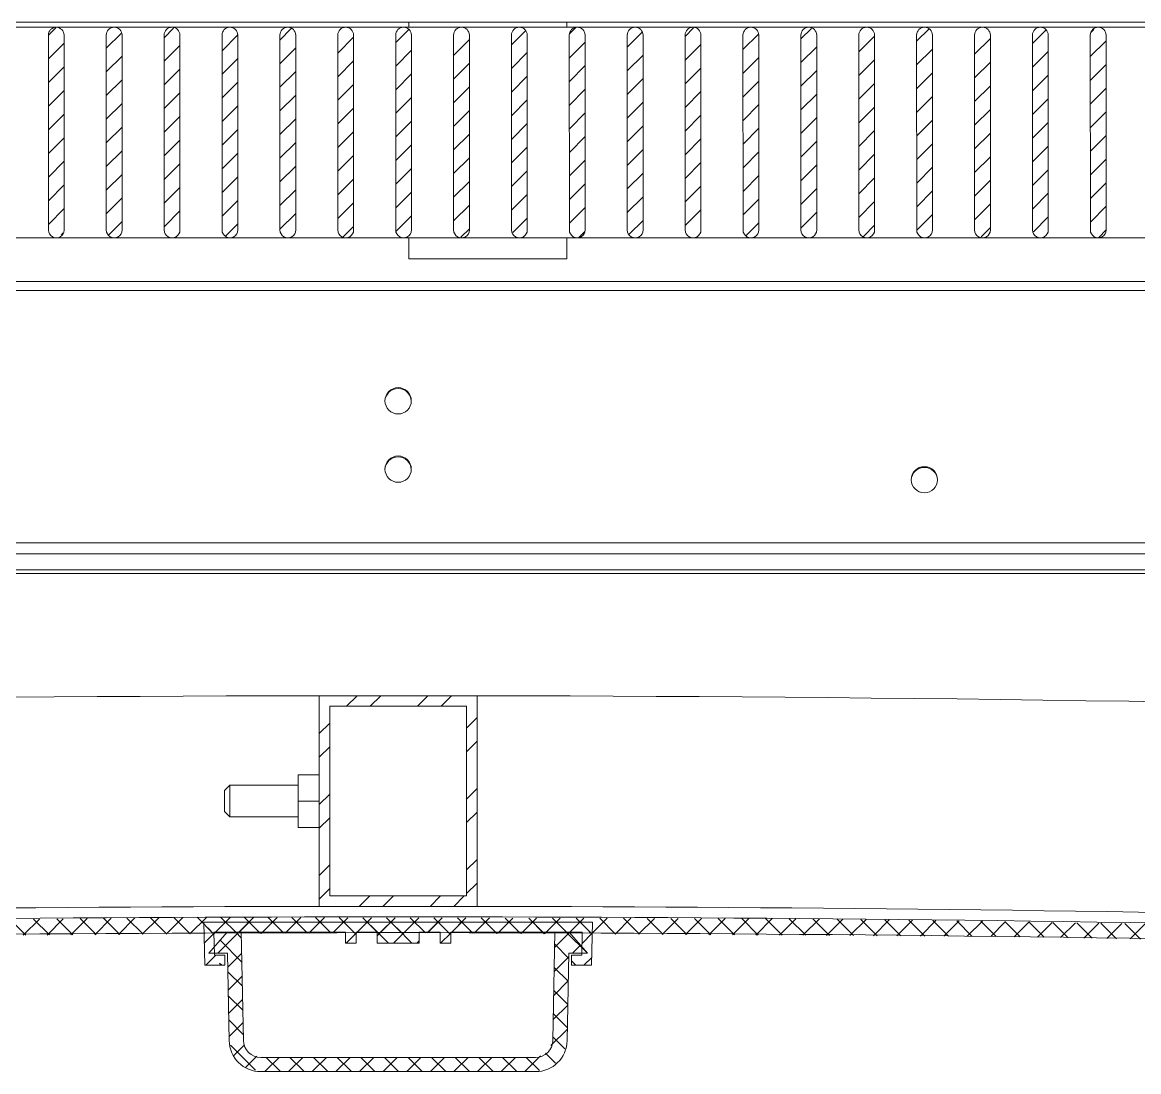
# Model space of a CAD drawing. Header units: millimetres. Extents: x -16985 to -606, y 2122 to 9380.
# Drawn here: x -2036.7 to -1824.6, y 7384.8 to 7584.1 of the extents above; entities that cross this region are included whole.
import ezdxf

# ---------------------------------------------------------------- set-up
doc = ezdxf.new("R2010")
doc.units = ezdxf.units.MM
doc.linetypes.add('K5LT_THIN', pattern=[0])
pattern_1 = [(45, (0, 0), (-2.245064, 2.245064), []), (135, (0, 0), (-2.245064, -2.245064), [])]
pattern_2 = [(45, (0, 0), (-2.245064, 2.245064), [])]

msp = doc.modelspace()

# ---------------------------------------------------------------- hatches: boundary and pattern name
h = msp.add_hatch()
h.set_pattern_fill('ANSI31_ISO', style=0, pattern_type=0)
h.set_pattern_definition(pattern_2)
h.paths.add_polyline_path([(-2031.75, 7544.62), (-2031.18, 7543.45), (-2029.91, 7543.16), (-2028.89, 7543.99), (-2028.75, 7544.62), (-2028.76, 7581.62), (-2029.33, 7582.8), (-2030.6, 7583.08), (-2031.62, 7582.26), (-2031.76, 7581.62)])
h = msp.add_hatch()
h.set_pattern_fill('ANSI31_ISO', style=0, pattern_type=0)
h.set_pattern_definition(pattern_2)
h.paths.add_polyline_path([(-2020.75, 7544.63), (-2020.18, 7543.45), (-2018.91, 7543.17), (-2017.89, 7543.99), (-2017.75, 7544.63), (-2017.76, 7581.63), (-2018.33, 7582.8), (-2019.6, 7583.08), (-2020.62, 7582.26), (-2020.76, 7581.63)])
h = msp.add_hatch()
h.set_pattern_fill('ANSI31_ISO', style=0, pattern_type=0)
h.set_pattern_definition(pattern_2)
h.paths.add_polyline_path([(-2009.75, 7544.63), (-2009.18, 7543.45), (-2007.91, 7543.17), (-2006.89, 7543.99), (-2006.75, 7544.63), (-2006.76, 7581.63), (-2007.33, 7582.8), (-2008.6, 7583.09), (-2009.62, 7582.26), (-2009.76, 7581.63)])
h = msp.add_hatch()
h.set_pattern_fill('ANSI31_ISO', style=0, pattern_type=0)
h.set_pattern_definition(pattern_2)
h.paths.add_polyline_path([(-1998.75, 7544.63), (-1998.18, 7543.45), (-1996.91, 7543.17), (-1995.89, 7543.99), (-1995.75, 7544.63), (-1995.76, 7581.63), (-1996.33, 7582.8), (-1997.6, 7583.09), (-1998.62, 7582.26), (-1998.76, 7581.63)])
h = msp.add_hatch()
h.set_pattern_fill('ANSI31_ISO', style=0, pattern_type=0)
h.set_pattern_definition(pattern_2)
h.paths.add_polyline_path([(-1987.75, 7544.63), (-1987.18, 7543.45), (-1985.91, 7543.17), (-1984.89, 7544), (-1984.75, 7544.63), (-1984.76, 7581.63), (-1985.33, 7582.81), (-1986.6, 7583.09), (-1987.62, 7582.26), (-1987.76, 7581.63)])
h = msp.add_hatch()
h.set_pattern_fill('ANSI31_ISO', style=0, pattern_type=0)
h.set_pattern_definition(pattern_2)
h.paths.add_polyline_path([(-1976.75, 7544.63), (-1976.18, 7543.45), (-1974.91, 7543.17), (-1973.89, 7544), (-1973.75, 7544.63), (-1973.76, 7581.63), (-1974.33, 7582.81), (-1975.6, 7583.09), (-1976.62, 7582.26), (-1976.76, 7581.63)])
h = msp.add_hatch()
h.set_pattern_fill('ANSI31_ISO', style=0, pattern_type=0)
h.set_pattern_definition(pattern_2)
h.paths.add_polyline_path([(-1965.75, 7544.63), (-1965.18, 7543.45), (-1963.91, 7543.17), (-1962.89, 7544), (-1962.75, 7544.63), (-1962.76, 7581.63), (-1963.33, 7582.81), (-1964.6, 7583.09), (-1965.62, 7582.26), (-1965.76, 7581.63)])
h = msp.add_hatch()
h.set_pattern_fill('ANSI31_ISO', style=0, pattern_type=0)
h.set_pattern_definition(pattern_2)
h.paths.add_polyline_path([(-1954.75, 7544.63), (-1954.18, 7543.45), (-1952.91, 7543.17), (-1951.89, 7544), (-1951.75, 7544.63), (-1951.76, 7581.63), (-1952.33, 7582.81), (-1953.6, 7583.09), (-1954.62, 7582.26), (-1954.76, 7581.63)])
h = msp.add_hatch()
h.set_pattern_fill('ANSI31_ISO', style=0, pattern_type=0)
h.set_pattern_definition(pattern_2)
h.paths.add_polyline_path([(-1943.75, 7544.63), (-1943.18, 7543.46), (-1941.91, 7543.17), (-1940.89, 7544), (-1940.75, 7544.63), (-1940.76, 7581.63), (-1941.33, 7582.81), (-1942.6, 7583.09), (-1943.62, 7582.27), (-1943.76, 7581.63)])
h = msp.add_hatch()
h.set_pattern_fill('ANSI31_ISO', style=0, pattern_type=0)
h.set_pattern_definition(pattern_2)
h.paths.add_polyline_path([(-1932.75, 7544.63), (-1932.18, 7543.46), (-1930.91, 7543.17), (-1929.89, 7544), (-1929.75, 7544.63), (-1929.76, 7581.63), (-1930.33, 7582.81), (-1931.6, 7583.09), (-1932.62, 7582.27), (-1932.76, 7581.63)])
h = msp.add_hatch()
h.set_pattern_fill('ANSI31_ISO', style=0, pattern_type=0)
h.set_pattern_definition(pattern_2)
h.paths.add_polyline_path([(-1921.75, 7544.63), (-1921.18, 7543.46), (-1919.91, 7543.18), (-1918.89, 7544), (-1918.75, 7544.64), (-1918.76, 7581.64), (-1919.33, 7582.81), (-1920.6, 7583.09), (-1921.62, 7582.27), (-1921.76, 7581.63)])
h = msp.add_hatch()
h.set_pattern_fill('ANSI31_ISO', style=0, pattern_type=0)
h.set_pattern_definition(pattern_2)
h.paths.add_polyline_path([(-1910.75, 7544.64), (-1910.18, 7543.46), (-1908.91, 7543.18), (-1907.89, 7544), (-1907.75, 7544.64), (-1907.76, 7581.64), (-1908.33, 7582.81), (-1909.6, 7583.1), (-1910.62, 7582.27), (-1910.76, 7581.64)])
h = msp.add_hatch()
h.set_pattern_fill('ANSI31_ISO', style=0, pattern_type=0)
h.set_pattern_definition(pattern_2)
h.paths.add_polyline_path([(-1899.75, 7544.64), (-1899.18, 7543.46), (-1897.91, 7543.18), (-1896.89, 7544), (-1896.75, 7544.64), (-1896.76, 7581.64), (-1897.33, 7582.81), (-1898.6, 7583.1), (-1899.62, 7582.27), (-1899.76, 7581.64)])
h = msp.add_hatch()
h.set_pattern_fill('ANSI31_ISO', style=0, pattern_type=0)
h.set_pattern_definition(pattern_2)
h.paths.add_polyline_path([(-1888.75, 7544.64), (-1888.18, 7543.46), (-1886.91, 7543.18), (-1885.89, 7544.01), (-1885.75, 7544.64), (-1885.76, 7581.64), (-1886.33, 7582.82), (-1887.6, 7583.1), (-1888.62, 7582.27), (-1888.76, 7581.64)])
h = msp.add_hatch()
h.set_pattern_fill('ANSI31_ISO', style=0, pattern_type=0)
h.set_pattern_definition(pattern_2)
h.paths.add_polyline_path([(-1877.75, 7544.64), (-1877.18, 7543.46), (-1875.91, 7543.18), (-1874.89, 7544.01), (-1874.75, 7544.64), (-1874.76, 7581.64), (-1875.33, 7582.82), (-1876.6, 7583.1), (-1877.62, 7582.27), (-1877.76, 7581.64)])
h = msp.add_hatch()
h.set_pattern_fill('ANSI31_ISO', style=0, pattern_type=0)
h.set_pattern_definition(pattern_2)
h.paths.add_polyline_path([(-1866.75, 7544.64), (-1866.18, 7543.46), (-1864.91, 7543.18), (-1863.89, 7544.01), (-1863.75, 7544.64), (-1863.76, 7581.64), (-1864.33, 7582.82), (-1865.6, 7583.1), (-1866.62, 7582.27), (-1866.76, 7581.64)])
h = msp.add_hatch()
h.set_pattern_fill('ANSI31_ISO', style=0, pattern_type=0)
h.set_pattern_definition(pattern_2)
h.paths.add_polyline_path([(-1855.75, 7544.64), (-1855.18, 7543.46), (-1853.91, 7543.18), (-1852.89, 7544.01), (-1852.75, 7544.64), (-1852.76, 7581.64), (-1853.33, 7582.82), (-1854.6, 7583.1), (-1855.62, 7582.27), (-1855.76, 7581.64)])
h = msp.add_hatch()
h.set_pattern_fill('ANSI31_ISO', style=0, pattern_type=0)
h.set_pattern_definition(pattern_2)
h.paths.add_polyline_path([(-1844.75, 7544.64), (-1844.18, 7543.47), (-1842.91, 7543.18), (-1841.89, 7544.01), (-1841.75, 7544.64), (-1841.76, 7581.64), (-1842.33, 7582.82), (-1843.6, 7583.1), (-1844.62, 7582.27), (-1844.76, 7581.64)])
h = msp.add_hatch()
h.set_pattern_fill('ANSI31_ISO', style=0, pattern_type=0)
h.set_pattern_definition(pattern_2)
h.paths.add_polyline_path([(-1833.75, 7544.64), (-1833.18, 7543.47), (-1831.91, 7543.18), (-1830.89, 7544.01), (-1830.75, 7544.64), (-1830.76, 7581.64), (-1831.33, 7582.82), (-1832.6, 7583.1), (-1833.62, 7582.28), (-1833.76, 7581.64)])
h = msp.add_hatch()
h.set_pattern_fill('ANSI32_ISO', style=0, pattern_type=0)
h.set_pattern_definition([(45, (0, 0), (-6.735192, 6.735192), []), (45, (4.49, 0), (-6.735192, 6.735192), [])])
h.paths.add_polyline_path([(-1980.29, 7416.17), (-1950.29, 7416.17), (-1950.29, 7456.17), (-1980.29, 7456.17)])
h.paths.add_polyline_path([(-1952.29, 7454.17), (-1952.29, 7418.17), (-1978.29, 7418.17), (-1978.29, 7454.17)])
h = msp.add_hatch()
h.set_pattern_fill('ANSI37_ISO', style=0, pattern_type=0)
h.set_pattern_definition(pattern_1)
h.paths.add_polyline_path([(-2328.18, 7406.83), (-2328.18, 7403.83), (-2208.55, 7407.88), (-2088.87, 7410.33), (-1969.18, 7411.19), (-1849.48, 7410.44), (-1729.8, 7408.09), (-1610.17, 7404.14), (-1525.29, 7400.37), (-1525.15, 7403.37), (-1644.76, 7408.45), (-1764.42, 7411.93), (-1884.13, 7413.82), (-2003.85, 7414.1), (-2123.56, 7412.79), (-2243.24, 7409.87)])
h = msp.add_hatch()
h.set_pattern_fill('ANSI38_ISO', style=0, pattern_type=0)
h.set_pattern_definition([(45, (0, 0), (-2.245064, 2.245064), []), (135, (0, 0), (-6.735192, 2.245064), [7.9375, -4.7625])])
h.paths.add_polyline_path([(-1932.34, 7404.99), (-1928.54, 7404.99), (-1928.34, 7413.19), (-2002.24, 7413.19), (-2002.04, 7404.99), (-1998.24, 7404.99), (-1998.24, 7406.89), (-2000.19, 7406.89), (-2000.3, 7411.29), (-1975.29, 7411.29), (-1975.29, 7409.19), (-1973.29, 7409.19), (-1973.29, 7411.29), (-1969.29, 7411.29), (-1969.29, 7409.19), (-1961.29, 7409.19), (-1961.29, 7411.29), (-1957.29, 7411.29), (-1957.29, 7409.19), (-1955.29, 7409.19), (-1955.29, 7411.29), (-1930.29, 7411.29), (-1930.4, 7406.89), (-1932.34, 7406.89)])
h = msp.add_hatch()
h.set_pattern_fill('ANSI37_ISO', style=0, pattern_type=0)
h.set_pattern_definition(pattern_1)
h.paths.add_polyline_path([(-1991.4, 7387.49), (-1993.53, 7388.26), (-1994.66, 7390.23), (-1994.7, 7390.72), (-1995.09, 7411.34), (-1997.79, 7411.29), (-2001.29, 7407.29), (-1997.72, 7407.29), (-1997.4, 7390.67), (-1996.56, 7387.72), (-1994.37, 7385.57), (-1991.4, 7384.79), (-1939.18, 7384.79), (-1936.21, 7385.57), (-1934.02, 7387.73), (-1933.18, 7390.67), (-1932.87, 7407.29), (-1929.29, 7407.29), (-1932.79, 7411.29), (-1935.49, 7411.34), (-1935.88, 7390.72), (-1936.7, 7388.61), (-1938.68, 7387.52), (-1939.18, 7387.49)])

# ---------------------------------------------------------------- linework, layer by layer
at = {"color": 7, "linetype": 'K5LT_THIN', "lineweight": 18}
for p, q in [((-2208.26, 7584.07), (-1720.26, 7584.07)), ((-1963.26, 7584.07), (-1963.26, 7583.13)), ((-1933.26, 7584.07), (-1933.26, 7583.13)), ((-1720.26, 7583.15), (-2208.26, 7583.11)), ((-2031.75, 7544.62), (-2031.76, 7581.62)), ((-2028.75, 7544.62), (-2028.76, 7581.62)), ((-2020.75, 7544.63), (-2020.76, 7581.63)), ((-2017.75, 7544.63), (-2017.76, 7581.63)), ((-2009.75, 7544.63), (-2009.76, 7581.63)), ((-2006.75, 7544.63), (-2006.76, 7581.63)), ((-1998.75, 7544.63), (-1998.76, 7581.63)), ((-1995.75, 7544.63), (-1995.76, 7581.63)), ((-1987.75, 7544.63), (-1987.76, 7581.63)), ((-1984.75, 7544.63), (-1984.76, 7581.63)), ((-1976.75, 7544.63), (-1976.76, 7581.63)), ((-1973.75, 7544.63), (-1973.76, 7581.63)), ((-1965.75, 7544.63), (-1965.76, 7581.63)), ((-1962.75, 7544.63), (-1962.76, 7581.63)), ((-1954.75, 7544.63), (-1954.76, 7581.63)), ((-1951.75, 7544.63), (-1951.76, 7581.63)), ((-1943.75, 7544.63), (-1943.76, 7581.63)), ((-1940.75, 7544.63), (-1940.76, 7581.63)), ((-1932.75, 7544.63), (-1932.76, 7581.63)), ((-1929.75, 7544.63), (-1929.76, 7581.63)), ((-1921.75, 7544.63), (-1921.76, 7581.63)), ((-1918.75, 7544.64), (-1918.76, 7581.64)), ((-1910.75, 7544.64), (-1910.76, 7581.64)), ((-1907.75, 7544.64), (-1907.76, 7581.64)), ((-1899.75, 7544.64), (-1899.76, 7581.64)), ((-1896.75, 7544.64), (-1896.76, 7581.64)), ((-1888.75, 7544.64), (-1888.76, 7581.64)), ((-1885.75, 7544.64), (-1885.76, 7581.64)), ((-1877.75, 7544.64), (-1877.76, 7581.64)), ((-1874.75, 7544.64), (-1874.76, 7581.64)), ((-1866.75, 7544.64), (-1866.76, 7581.64)), ((-1863.75, 7544.64), (-1863.76, 7581.64)), ((-1855.75, 7544.64), (-1855.76, 7581.64)), ((-1852.75, 7544.64), (-1852.76, 7581.64)), ((-1844.75, 7544.64), (-1844.76, 7581.64)), ((-1841.75, 7544.64), (-1841.76, 7581.64)), ((-1833.75, 7544.64), (-1833.76, 7581.64)), ((-1830.75, 7544.64), (-1830.76, 7581.64)), ((-2208.25, 7543.11), (-1720.25, 7543.15)), ((-1963.25, 7543.13), (-1963.25, 7539.13)), ((-1933.25, 7543.13), (-1933.25, 7539.13)), ((-1933.25, 7539.13), (-1963.25, 7539.13)), ((-2238.79, 7533.16), (-1691.79, 7533.16)), ((-2232.79, 7534.84), (-1697.79, 7534.84)), ((-2283.79, 7485.22), (-1646.79, 7485.22)), ((-1646.79, 7483.12), (-2283.79, 7483.12)), ((-1646.79, 7480.12), (-2283.79, 7480.12)), ((-1646.79, 7479.39), (-2283.79, 7479.39)), ((-1980.29, 7456.17), (-1980.29, 7416.17)), ((-1950.29, 7456.17), (-1980.29, 7456.17)), ((-1950.29, 7416.17), (-1950.29, 7456.17)), ((-1952.29, 7454.17), (-1978.29, 7454.17)), ((-1978.29, 7454.17), (-1978.29, 7418.17)), ((-1952.29, 7418.17), (-1952.29, 7454.17)), ((-1984.29, 7441.17), (-1980.29, 7441.17)), ((-1984.29, 7436.17), (-1984.29, 7441.17)), ((-1997.29, 7439.17), (-1998.29, 7438.17)), ((-1998.29, 7436.17), (-1998.29, 7438.17)), ((-1984.29, 7439.17), (-1997.29, 7439.17)), ((-1997.29, 7439.17), (-1997.29, 7436.17)), ((-1998.29, 7434.17), (-1998.29, 7436.17)), ((-1997.29, 7436.17), (-1997.29, 7433.17)), ((-1984.29, 7431.17), (-1984.29, 7436.17)), ((-1984.29, 7436.17), (-1980.29, 7436.17)), ((-1998.29, 7434.17), (-1997.29, 7433.17)), ((-1997.29, 7433.17), (-1984.29, 7433.17)), ((-1984.29, 7431.17), (-1980.29, 7431.17)), ((-1980.29, 7416.17), (-1950.29, 7416.17)), ((-1978.29, 7418.17), (-1952.29, 7418.17)), ((-1928.34, 7413.19), (-2002.24, 7413.19)), ((-2002.24, 7413.19), (-2002.04, 7404.99)), ((-1928.54, 7404.99), (-1928.34, 7413.19)), ((-2001.29, 7407.29), (-1997.79, 7411.29)), ((-2000.3, 7411.29), (-1975.29, 7411.29)), ((-2000.19, 7406.89), (-2000.3, 7411.29)), ((-1995.09, 7411.34), (-1997.79, 7411.29)), ((-1994.7, 7390.72), (-1995.09, 7411.34)), ((-1975.29, 7411.29), (-1975.29, 7409.19)), ((-1973.29, 7411.29), (-1969.29, 7411.29)), ((-1973.29, 7409.19), (-1973.29, 7411.29)), ((-1969.29, 7411.29), (-1969.29, 7409.19)), ((-1961.29, 7409.19), (-1961.29, 7411.29)), ((-1961.29, 7411.29), (-1957.29, 7411.29)), ((-1957.29, 7411.29), (-1957.29, 7409.19)), ((-1955.29, 7411.29), (-1930.29, 7411.29)), ((-1955.29, 7409.19), (-1955.29, 7411.29)), ((-1935.49, 7411.34), (-1935.88, 7390.72)), ((-1932.79, 7411.29), (-1935.49, 7411.34)), ((-1932.79, 7411.29), (-1929.29, 7407.29)), ((-1930.29, 7411.29), (-1930.4, 7406.89)), ((-1975.29, 7409.19), (-1973.29, 7409.19)), ((-1969.29, 7409.19), (-1961.29, 7409.19)), ((-1957.29, 7409.19), (-1955.29, 7409.19)), ((-1997.72, 7407.29), (-2001.29, 7407.29)), ((-1998.24, 7406.89), (-2000.19, 7406.89)), ((-1998.24, 7404.99), (-1998.24, 7406.89)), ((-1997.4, 7390.67), (-1997.72, 7407.29)), ((-1932.87, 7407.29), (-1933.18, 7390.67)), ((-1932.87, 7407.29), (-1929.29, 7407.29)), ((-1932.34, 7406.89), (-1932.34, 7404.99)), ((-1930.4, 7406.89), (-1932.34, 7406.89)), ((-2002.04, 7404.99), (-1998.24, 7404.99)), ((-1932.34, 7404.99), (-1928.54, 7404.99)), ((-1939.18, 7387.49), (-1991.4, 7387.49)), ((-1939.18, 7384.79), (-1991.4, 7384.79))]:
    msp.add_line(p, q, dxfattribs=at)
for centre in [(-1965.29, 7512.19), (-1965.29, 7499.21), (-1865.29, 7497.21)]:
    msp.add_circle(centre, 2.5, dxfattribs=at)
for centre, radius, start, end in [((-2030.26, 7581.62), 1.5, 0.0056, 180.0056), ((-2019.26, 7581.63), 1.5, 0.0056, 180.0056), ((-2008.26, 7581.63), 1.5, 0.0056, 180.0056), ((-1997.26, 7581.63), 1.5, 0.0056, 180.0056), ((-1986.26, 7581.63), 1.5, 0.0056, 180.0056), ((-1975.26, 7581.63), 1.5, 0.0056, 180.0056), ((-1964.26, 7581.63), 1.5, 0.0056, 180.0056), ((-1953.26, 7581.63), 1.5, 0.0056, 180.0056), ((-1942.26, 7581.63), 1.5, 0.0056, 180.0056), ((-1931.26, 7581.63), 1.5, 0.0056, 180.0056), ((-1920.26, 7581.63), 1.5, 0.0056, 180.0056), ((-1909.26, 7581.64), 1.5, 0.0056, 180.0056), ((-1898.26, 7581.64), 1.5, 0.0056, 180.0056), ((-1887.26, 7581.64), 1.5, 0.0056, 180.0056), ((-1876.26, 7581.64), 1.5, 0.0056, 180.0056), ((-1865.26, 7581.64), 1.5, 0.0056, 180.0056), ((-1854.26, 7581.64), 1.5, 0.0056, 180.0056), ((-1843.26, 7581.64), 1.5, 0.0056, 180.0056), ((-1832.26, 7581.64), 1.5, 0.0056, 180.0056), ((-2030.25, 7544.62), 1.5, 180.0056, 0.0056), ((-2019.25, 7544.63), 1.5, 180.0056, 0.0056), ((-2008.25, 7544.63), 1.5, 180.0056, 0.0056), ((-1997.25, 7544.63), 1.5, 180.0056, 0.0056), ((-1986.25, 7544.63), 1.5, 180.0056, 0.0056), ((-1975.25, 7544.63), 1.5, 180.0056, 0.0056), ((-1964.25, 7544.63), 1.5, 180.0056, 0.0056), ((-1953.25, 7544.63), 1.5, 180.0056, 0.0056), ((-1942.25, 7544.63), 1.5, 180.0056, 0.0056), ((-1931.25, 7544.63), 1.5, 180.0056, 0.0056), ((-1920.25, 7544.63), 1.5, 180.0056, 0.0056), ((-1909.25, 7544.64), 1.5, 180.0056, 0.0056), ((-1898.25, 7544.64), 1.5, 180.0056, 0.0056), ((-1887.25, 7544.64), 1.5, 180.0056, 0.0056), ((-1876.25, 7544.64), 1.5, 180.0056, 0.0056), ((-1865.25, 7544.64), 1.5, 180.0056, 0.0056), ((-1854.25, 7544.64), 1.5, 180.0056, 0.0056), ((-1843.25, 7544.64), 1.5, 180.0056, 0.0056), ((-1832.25, 7544.64), 1.5, 180.0056, 0.0056), ((-1965.29, 7512.03), 2.5, 1.8651, 178.1349), ((-1965.29, 7499.04), 2.5, 1.8651, 178.1349), ((-1865.29, 7497.05), 2.5, 1.8651, 178.1349), ((-1965.29, -1543.81), 9000, 86.671044, 93.328956), ((-1965.29, -1543.81), 8960, 90.095706, 92.545896), ((-1965.29, -1543.81), 8960, 87.454104, 89.904294), ((-1965.29, -1543.81), 8958, 87.183663, 92.321653), ((-1965.29, -1543.81), 8955, 87.183663, 92.322432), ((-1991.4, 7390.79), 6, 181.0809, 270), ((-1991.4, 7390.79), 3.3, 181.0809, 270), ((-1939.18, 7390.79), 3.3, 270, 358.9191), ((-1939.18, 7390.79), 6, 270, 358.9191)]:
    msp.add_arc(centre, radius, start, end, dxfattribs=at)

doc.saveas('drawing.dxf')
